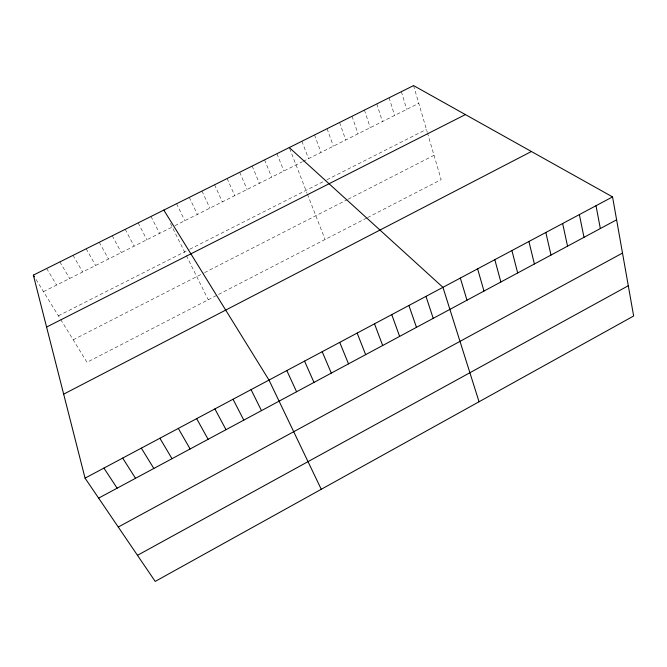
<?xml version="1.0" encoding="UTF-8"?>
<svg xmlns="http://www.w3.org/2000/svg" width="667" height="667" viewBox="0 0 667 667"><rect width="100%" height="100%" fill="white"/><g stroke="black" fill="none" stroke-linecap="round" stroke-linejoin="round"><path stroke-width="0.5" stroke-dasharray="3.33 2.5" d="M366.642 218.059L87.002 362.289L60.38 319.034M367.542 217.592L441.154 179.623L427.555 133.267M73.162 339.803L203.685 273.07M204.552 272.628L347.173 199.708M348.091 199.241L434.017 155.303M58.388 315.791L188.944 249.666M189.828 249.216L326.063 180.207M326.938 179.765L426.413 129.381M43.505 291.621L172.219 227.038M174.921 225.679L302.284 161.781M303.177 161.331L418.776 103.327M36.018 279.465L59.88 318.226M46.632 268.501L56.603 285.042M59.863 261.914L69.651 278.498M73.036 255.344L82.65 271.978M86.16 248.799L95.598 265.483M99.233 242.279L108.488 259.013M112.256 235.793L121.336 252.568M125.221 229.331L134.134 246.148M138.144 222.886L146.873 239.753M151.009 216.475L159.571 233.383M170.452 223.47L185.91 254.677M186.368 255.603L208.237 299.758M176.588 203.718L184.817 220.719M189.303 197.382L197.365 214.415M201.976 191.07L209.863 208.146M214.591 184.784L222.319 201.901M227.155 178.514L234.726 195.673M239.678 172.278L247.082 189.478M252.151 166.058L259.388 183.3M264.574 159.863L271.652 177.147M276.947 153.693L283.867 171.019M289.645 148.516L307.07 193.238M307.445 194.189L325.096 239.486M301.926 141.246L308.529 158.646M314.524 134.967L320.969 152.401M327.08 128.706L333.358 146.181M339.578 122.478L345.706 139.995M352.034 116.266L358.004 133.825M364.432 110.08L370.252 127.672M376.788 103.927L382.449 121.552M389.094 97.791L394.606 115.458M401.359 91.679L406.712 109.38M413.565 85.593L427.272 132.291"/><path stroke-width="1" d="M137.477 555.319L628.289 285.743M118.267 527.038L622.503 253.068M98.633 498.124L616.616 219.802M85.059 478.147L612.556 196.898L633.65 316L155.203 581.407L85.059 478.147L33.35 275.129L413.565 85.593L612.556 196.898M63.665 394.147L531.407 151.501M46.582 327.063L465.408 114.582M289.27 147.549L442.938 287.335L479.056 401.759M103.927 468.084L117.134 488.186M122.686 458.087L135.526 478.297M163.824 210.088L268.993 380.082L321.252 489.295M141.337 448.141L153.827 468.467M33.35 275.129L34.417 276.863M159.888 438.252L172.019 458.696M178.322 428.422L190.112 448.974M196.665 418.643L208.104 439.303M214.899 408.921L225.996 429.69M233.033 399.25L243.788 420.127M251.059 389.636L261.481 410.622M286.818 370.569L296.582 391.762M304.552 361.114L313.99 382.408M322.186 351.717L331.299 373.103M339.72 342.363L348.516 363.857M357.162 333.066L365.641 354.652M374.504 323.82L382.675 345.498M391.754 314.624L399.616 336.401M408.913 305.478L416.466 327.347M425.971 296.381L433.225 318.342M460.33 278.064L466.983 300.2M477.614 268.843L483.975 291.07M494.814 259.671L500.867 281.999M511.914 250.559L517.675 272.97M528.914 241.487L534.384 263.982M545.831 232.475L551.009 255.052M562.648 223.503L567.542 246.173M579.373 214.591L583.992 237.335M596.006 205.719L600.342 228.548"/></g></svg>
